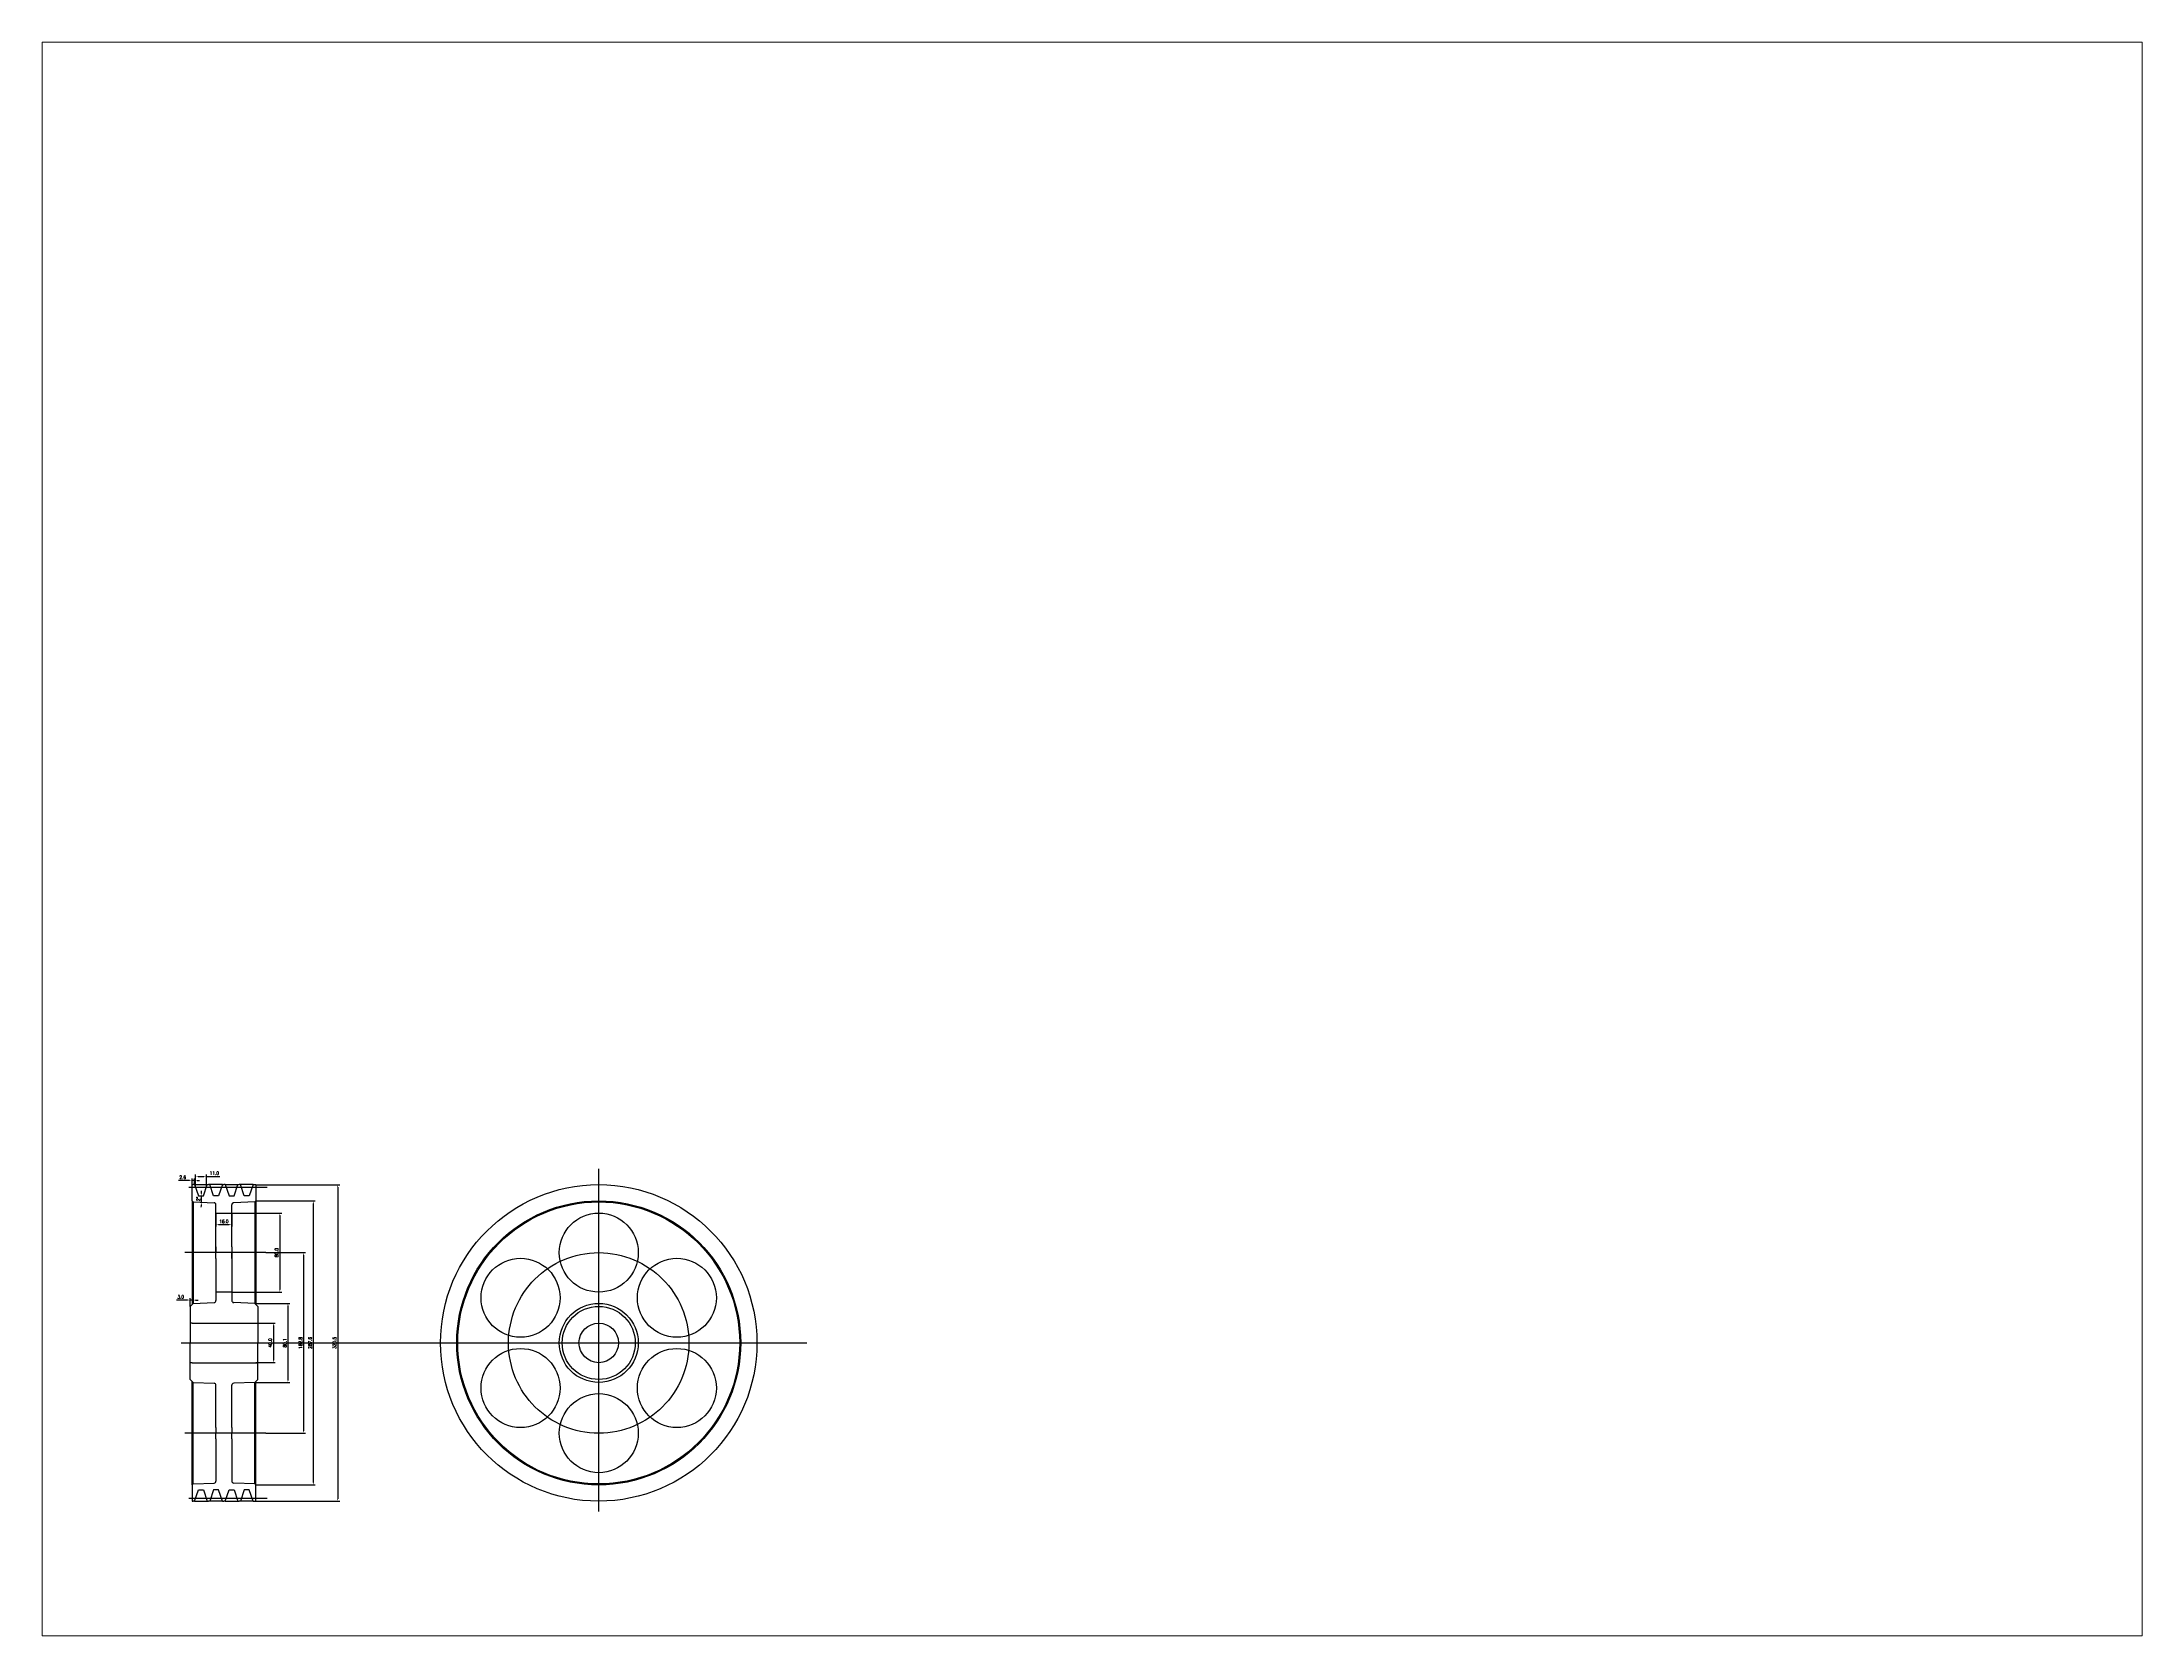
# Paper-space layout '布局1' of a CAD drawing. Header units: millimetres. Extents: x 26 to 231, y 20 to 176.
# The model-space entities are those that its viewports show. They can reach past a viewport. Long polylines and large blocks are cut down to what shows.
import ezdxf

# ---------------------------------------------------------------- set-up
doc = ezdxf.new("R2010")
doc.units = ezdxf.units.MM
doc.header["$LTSCALE"] = 15
doc.linetypes.add('CENTER', pattern=[2, 1.25, -0.25, 0.25, -0.25])
doc.linetypes.add('CENTER2', pattern=[1.125, 0.75, -0.125, 0.125, -0.125])
doc.layers.add('1轮廓实线层', color=7, linetype='Continuous', lineweight=30)
doc.styles.add('TH_GBDIM', font='romans.shx', dxfattribs={"width": 0.8, "bigfont": 'gbcbig.shx'})
doc.dimstyles.new('BS2024_1.0', dxfattribs={"dimtxt": 3.5, "dimasz": 2.5, "dimexe": 2, "dimexo": 0, "dimgap": 1.5, "dimtad": 1, "dimdec": 1, "dimzin": 0, "dimdsep": 46, "dimtxsty": 'TH_GBDIM', "dimcen": 2.5, "dimclrd": 130, "dimclre": 130, "dimclrt": 3, "dimadec": 0, "dimazin": 0, "dimtfac": 0.714286, "dimtdec": 1, "dimtmove": 0, "dimatfit": 3, "dimfxl": 1, "dimtzin": 0, "dimlwd": -1, "dimlwe": -1, "dimarcsym": 1})

# ---------------------------------------------------------------- blocks, each defined once
blk = doc.blocks.new('*U17')
at = {"layer": '1轮廓实线层'}
blk.add_circle((0, 0), 40, dxfattribs=at)
blk = doc.blocks.new('*U18')
at = {"layer": '1轮廓实线层', "color": 0, "linetype": 'ByBlock', "lineweight": -2, "transparency": 16777216}
blk.add_blockref('*U17', (425.4, 298.7), dxfattribs=at)
for p, rotation in [((346.2, 253), 59.99999999999999), ((504.5, 253), 300), ((346.2, 161.6), 120), ((504.5, 161.6), 240), ((425.4, 115.9), 180)]:
    blk.add_blockref('*U17', p, dxfattribs=dict(at, rotation=rotation))
blk = doc.blocks.new('*D19')
at = {"layer": '1轮廓实线层', "color": 130, "transparency": 16777216}
for p, q in [((53.7, 338.7), (104.4, 338.7)), ((102.4, 336.2), (102.4, 261.2)), ((53.7, 258.7), (104.4, 258.7))]:
    blk.add_line(p, q, dxfattribs=at)
for points in [[(101.9, 336.2), (102.8, 336.2), (102.4, 338.7)], [(101.9, 261.2), (102.8, 261.2), (102.4, 258.7)]]:
    blk.add_solid(points, dxfattribs=at)
at = {"layer": 'Defpoints', "color": 0, "transparency": 16777216}
for p in [(53.7, 338.7), (53.7, 258.7), (102.4, 258.7)]:
    blk.add_point(p, dxfattribs=at)
at = {"layer": '1轮廓实线层', "color": 3, "transparency": 16777216, "insert": (99.1, 298.7), "char_height": 3.5, "attachment_point": 5, "rotation": 90, "style": 'TH_GBDIM'}
blk.add_mtext('80.0', dxfattribs=at)
blk = doc.blocks.new('*D20')
at = {"layer": '1轮廓实线层', "color": 130, "transparency": 16777216}
for p, q in [((37.7, 338.7), (37.7, 325.1)), ((40.2, 327.1), (51.2, 327.1)), ((53.7, 338.7), (53.7, 325.1))]:
    blk.add_line(p, q, dxfattribs=at)
for points in [[(40.2, 327.5), (40.2, 326.7), (37.7, 327.1)], [(51.2, 327.5), (51.2, 326.7), (53.7, 327.1)]]:
    blk.add_solid(points, dxfattribs=at)
at = {"layer": 'Defpoints', "color": 0, "transparency": 16777216}
for p in [(37.7, 338.7), (53.7, 338.7), (53.7, 327.1)]:
    blk.add_point(p, dxfattribs=at)
at = {"layer": '1轮廓实线层', "color": 3, "transparency": 16777216, "insert": (45.7, 330.3), "char_height": 3.5, "attachment_point": 5, "style": 'TH_GBDIM'}
blk.add_mtext('16.0', dxfattribs=at)
blk = doc.blocks.new('*D21')
at = {"layer": '1轮廓实线层', "color": 130, "transparency": 16777216}
for p, q in [((17, 364.7), (17, 377.8)), ((19.5, 375.8), (25.5, 375.8)), ((28, 364.7), (28, 377.8)), ((28, 375.8), (41.7, 375.8))]:
    blk.add_line(p, q, dxfattribs=at)
for points in [[(19.5, 376.2), (19.5, 375.4), (17, 375.8)], [(25.5, 376.2), (25.5, 375.4), (28, 375.8)]]:
    blk.add_solid(points, dxfattribs=at)
at = {"layer": 'Defpoints', "color": 0, "transparency": 16777216}
for p in [(17, 364.7), (28, 375.8), (28, 364.7)]:
    blk.add_point(p, dxfattribs=at)
at = {"layer": '1轮廓实线层', "color": 3, "transparency": 16777216, "insert": (36.1, 379.1), "char_height": 3.5, "attachment_point": 5, "style": 'TH_GBDIM'}
blk.add_mtext('11.0', dxfattribs=at)
blk = doc.blocks.new('*D22')
at = {"layer": '1轮廓实线层', "color": 130, "transparency": 16777216}
for p, q in [((11, 371.7), (-0.4, 371.7)), ((13.5, 367.5), (13.5, 373.7)), ((16.1, 371.7), (13.5, 371.7)), ((16.1, 367.5), (16.1, 373.7)), ((18.6, 371.7), (21.1, 371.7))]:
    blk.add_line(p, q, dxfattribs=at)
for points in [[(11, 372.1), (11, 371.3), (13.5, 371.7)], [(18.6, 372.1), (18.6, 371.3), (16.1, 371.7)]]:
    blk.add_solid(points, dxfattribs=at)
at = {"layer": 'Defpoints', "color": 0, "transparency": 16777216}
for p in [(13.5, 371.7), (13.5, 367.5), (16.1, 367.5)]:
    blk.add_point(p, dxfattribs=at)
at = {"layer": '1轮廓实线层', "color": 3, "transparency": 16777216, "insert": (4, 375), "char_height": 3.5, "attachment_point": 5, "style": 'TH_GBDIM'}
blk.add_mtext('2.6', dxfattribs=at)
blk = doc.blocks.new('*D23')
at = {"layer": '1轮廓实线层', "color": 130, "transparency": 16777216}
for p, q in [((9, 250.6), (-2.4, 250.6)), ((11.5, 244.3), (11.5, 252.6)), ((14.5, 250.6), (11.5, 250.6)), ((14.5, 247.3), (14.5, 252.6)), ((17, 250.6), (19.5, 250.6))]:
    blk.add_line(p, q, dxfattribs=at)
for points in [[(9, 251.1), (9, 250.2), (11.5, 250.6)], [(17, 251.1), (17, 250.2), (14.5, 250.6)]]:
    blk.add_solid(points, dxfattribs=at)
at = {"layer": 'Defpoints', "color": 0, "transparency": 16777216}
for p in [(11.5, 250.6), (11.5, 244.3), (14.5, 247.3)]:
    blk.add_point(p, dxfattribs=at)
at = {"layer": '1轮廓实线层', "color": 3, "transparency": 16777216, "insert": (2, 253.9), "char_height": 3.5, "attachment_point": 5, "style": 'TH_GBDIM'}
blk.add_mtext('3.0', dxfattribs=at)
blk = doc.blocks.new('*D24')
at = {"layer": '1轮廓实线层', "color": 130, "transparency": 16777216}
for p, q in [((78, 227.3), (97.8, 227.3)), ((95.8, 224.8), (95.8, 189.8)), ((78, 187.3), (97.8, 187.3))]:
    blk.add_line(p, q, dxfattribs=at)
for points in [[(95.4, 224.8), (96.2, 224.8), (95.8, 227.3)], [(95.4, 189.8), (96.2, 189.8), (95.8, 187.3)]]:
    blk.add_solid(points, dxfattribs=at)
at = {"layer": 'Defpoints', "color": 0, "transparency": 16777216}
for p in [(78, 227.3), (78, 187.3), (95.8, 187.3)]:
    blk.add_point(p, dxfattribs=at)
at = {"layer": '1轮廓实线层', "color": 3, "transparency": 16777216, "insert": (92.5, 207.3), "char_height": 3.5, "attachment_point": 5, "rotation": 90, "style": 'TH_GBDIM'}
blk.add_mtext('40.0', dxfattribs=at)
blk = doc.blocks.new('*D25')
at = {"layer": '1轮廓实线层', "color": 130, "transparency": 16777216}
for p, q in [((77, 247.3), (112.6, 247.3)), ((110.6, 244.8), (110.6, 169.7)), ((77, 167.2), (112.6, 167.2))]:
    blk.add_line(p, q, dxfattribs=at)
for points in [[(110.2, 244.8), (111, 244.8), (110.6, 247.3)], [(110.2, 169.7), (111, 169.7), (110.6, 167.2)]]:
    blk.add_solid(points, dxfattribs=at)
at = {"layer": 'Defpoints', "color": 0, "transparency": 16777216}
for p in [(77, 247.3), (77, 167.2), (110.6, 167.2)]:
    blk.add_point(p, dxfattribs=at)
at = {"layer": '1轮廓实线层', "color": 3, "transparency": 16777216, "insert": (107.4, 207.3), "char_height": 3.5, "attachment_point": 5, "rotation": 90, "style": 'TH_GBDIM'}
blk.add_mtext('80.1', dxfattribs=at)
blk = doc.blocks.new('*D26')
at = {"layer": '1轮廓实线层', "color": 130, "transparency": 16777216}
for p, q in [((88.1, 298.7), (128.5, 298.7)), ((126.5, 296.2), (126.5, 118.4)), ((88.1, 115.9), (128.5, 115.9))]:
    blk.add_line(p, q, dxfattribs=at)
for points in [[(126.1, 296.2), (126.9, 296.2), (126.5, 298.7)], [(126.1, 118.4), (126.9, 118.4), (126.5, 115.9)]]:
    blk.add_solid(points, dxfattribs=at)
at = {"layer": 'Defpoints', "color": 0, "transparency": 16777216}
for p in [(88.1, 298.7), (88.1, 115.9), (126.5, 115.9)]:
    blk.add_point(p, dxfattribs=at)
at = {"layer": '1轮廓实线层', "color": 3, "transparency": 16777216, "insert": (123.3, 207.3), "char_height": 3.5, "attachment_point": 5, "rotation": 90, "style": 'TH_GBDIM'}
blk.add_mtext('182.8', dxfattribs=at)
blk = doc.blocks.new('*D27')
at = {"layer": '1轮廓实线层', "color": 130, "transparency": 16777216}
for p, q in [((78, 351.1), (138.2, 351.1)), ((136.2, 348.6), (136.2, 66)), ((78, 63.5), (138.2, 63.5))]:
    blk.add_line(p, q, dxfattribs=at)
for points in [[(135.8, 348.6), (136.7, 348.6), (136.2, 351.1)], [(135.8, 66), (136.7, 66), (136.2, 63.5)]]:
    blk.add_solid(points, dxfattribs=at)
at = {"layer": 'Defpoints', "color": 0, "transparency": 16777216}
for p in [(78, 351.1), (78, 63.5), (136.2, 63.5)]:
    blk.add_point(p, dxfattribs=at)
at = {"layer": '1轮廓实线层', "color": 3, "transparency": 16777216, "insert": (133, 207.3), "char_height": 3.5, "attachment_point": 5, "rotation": 90, "style": 'TH_GBDIM'}
blk.add_mtext('287.6', dxfattribs=at)
blk = doc.blocks.new('*D28')
at = {"layer": '1轮廓实线层', "color": 130, "transparency": 16777216}
for p, q in [((78, 367.5), (163, 367.5)), ((161, 365), (161, 49.5)), ((78, 47), (163, 47))]:
    blk.add_line(p, q, dxfattribs=at)
for points in [[(160.6, 365), (161.4, 365), (161, 367.5)], [(160.6, 49.5), (161.4, 49.5), (161, 47)]]:
    blk.add_solid(points, dxfattribs=at)
at = {"layer": 'Defpoints', "color": 0, "transparency": 16777216}
for p in [(78, 367.5), (78, 47), (161, 47)]:
    blk.add_point(p, dxfattribs=at)
at = {"layer": '1轮廓实线层', "color": 3, "transparency": 16777216, "insert": (157.8, 207.3), "char_height": 3.5, "attachment_point": 5, "rotation": 90, "style": 'TH_GBDIM'}
blk.add_mtext('320.5', dxfattribs=at)
blk = doc.blocks.new('*D29')
at = {"layer": '1轮廓实线层', "color": 130, "transparency": 16777216}
for start, end in [(355.915, 356.8122), (0.8972, 1.7944), (357.7094, 0)]:
    blk.add_arc((-136.5, 356.1), 159.7, start, end, dxfattribs=at)
for points in [[(22.4, 347.2), (23.3, 347.2), (23, 349.7)], [(23.5, 358.6), (22.7, 358.6), (23.1, 356.1)]]:
    blk.add_solid(points, dxfattribs=at)
at = {"layer": 'Defpoints', "color": 0, "transparency": 16777216}
for p in [(14.5, 350), (20, 356.1), (23.1, 351.8), (25.2, 356.1), (35.8, 349.2)]:
    blk.add_point(p, dxfattribs=at)
at = {"layer": '1轮廓实线层', "color": 3, "transparency": 16777216, "insert": (19.8, 353), "char_height": 3.5, "attachment_point": 5, "rotation": 88.8547, "style": 'TH_GBDIM'}
blk.add_mtext('2°', dxfattribs=at)

msp = doc.modelspace()

# ---------------------------------------------------------------- linework, layer by layer
at = {"layer": '1轮廓实线层', "linetype": 'CENTER'}
for p, q in [((425.39, 36.67), (425.39, 383.64)), ((88.13, 298.68), (6.31, 298.68)), ((2.55, 207.28), (112.49, 207.28)), ((112.49, 207.28), (636.31, 207.28)), ((88.13, 115.88), (6.31, 115.88))]:
    msp.add_line(p, q, dxfattribs=at)
at = {"layer": '1轮廓实线层', "linetype": 'CENTER2'}
for p, q in [((89.51, 364.74), (10.04, 364.74)), ((89.51, 49.83), (10.04, 49.83))]:
    msp.add_line(p, q, dxfattribs=at)
at = {"layer": '1轮廓实线层'}
for p, q in [((13.45, 351.08), (13.45, 367.53)), ((13.45, 367.53), (14.75, 367.53)), ((16.05, 367.53), (14.75, 367.53)), ((16.05, 367.53), (20.04, 356.08)), ((16.05, 367.53), (28.93, 367.53)), ((25.21, 356.08), (28.93, 367.53)), ((28.93, 367.53), (30.23, 367.53)), ((31.53, 367.53), (30.23, 367.53)), ((35.25, 356.08), (31.53, 367.53)), ((44.41, 367.53), (31.53, 367.53)), ((44.41, 367.53), (40.42, 356.08)), ((44.41, 367.53), (45.71, 367.53)), ((47.01, 367.53), (45.71, 367.53)), ((47.01, 367.53), (50.99, 356.08)), ((47.01, 367.53), (59.88, 367.53)), ((56.16, 356.08), (59.88, 367.53)), ((59.88, 367.53), (61.18, 367.53)), ((62.48, 367.53), (61.18, 367.53)), ((66.2, 356.08), (62.48, 367.53)), ((75.36, 367.53), (62.48, 367.53)), ((75.36, 367.53), (71.38, 356.08)), ((75.36, 367.53), (76.66, 367.53)), ((76.66, 367.53), (77.96, 367.53)), ((77.96, 367.53), (77.96, 351.08)), ((14.45, 350.04), (13.45, 351.08)), ((13.45, 351.08), (13.45, 246.28)), ((14.45, 350.04), (35.79, 349.19)), ((14.45, 350.04), (14.45, 247.32)), ((20.04, 356.08), (25.21, 356.08)), ((40.42, 356.08), (35.25, 356.08)), ((37.71, 304.57), (37.71, 347.19)), ((50.99, 356.08), (56.16, 356.08)), ((53.71, 304.57), (53.71, 347.19)), ((76.96, 350.04), (55.63, 349.19)), ((71.38, 356.08), (66.2, 356.08)), ((77.96, 351.08), (76.96, 350.04)), ((76.96, 350.04), (76.96, 247.32)), ((77.96, 351.08), (77.96, 246.28)), ((37.71, 298.68), (37.71, 338.68)), ((37.71, 338.68), (53.71, 338.68)), ((37.71, 304.57), (37.71, 298.68)), ((37.71, 292.8), (37.71, 298.68)), ((53.71, 304.57), (53.71, 298.68)), ((53.71, 292.8), (53.71, 298.68)), ((53.71, 298.68), (53.71, 258.68)), ((37.71, 292.8), (37.71, 250.18)), ((53.71, 292.8), (53.71, 250.18)), ((53.71, 258.68), (37.71, 258.68)), ((11.45, 244.28), (13.45, 246.28)), ((11.45, 244.28), (11.45, 207.28)), ((14.45, 247.32), (13.45, 246.28)), ((14.45, 247.32), (35.79, 248.18)), ((76.96, 247.32), (55.63, 248.18)), ((76.96, 247.32), (77.96, 246.28)), ((79.96, 244.28), (77.96, 246.28)), ((79.96, 244.28), (79.96, 207.28)), ((13.45, 227.28), (11.45, 227.28)), ((13.45, 227.28), (77.96, 227.28)), ((77.96, 227.28), (79.96, 227.28)), ((11.45, 207.28), (13.45, 207.28)), ((11.45, 170.28), (11.45, 207.28)), ((11.45, 207.28), (13.45, 207.28)), ((79.96, 170.28), (79.96, 207.28)), ((13.45, 187.28), (11.45, 187.28)), ((11.45, 170.28), (13.45, 168.28)), ((13.45, 187.28), (77.96, 187.28)), ((77.96, 187.28), (79.96, 187.28)), ((79.96, 170.28), (77.96, 168.28)), ((14.45, 167.24), (13.45, 168.28)), ((13.45, 63.48), (13.45, 168.28)), ((14.45, 167.24), (35.79, 166.39)), ((14.45, 64.52), (14.45, 167.24)), ((37.71, 121.77), (37.71, 164.39)), ((53.71, 121.77), (53.71, 164.39)), ((76.96, 167.24), (55.63, 166.39)), ((76.96, 167.24), (77.96, 168.28)), ((76.96, 64.52), (76.96, 167.24)), ((77.96, 63.48), (77.96, 168.28)), ((37.71, 121.77), (37.71, 115.88)), ((37.71, 110), (37.71, 115.88)), ((37.71, 110), (37.71, 67.38)), ((53.71, 121.77), (53.71, 115.88)), ((53.71, 110), (53.71, 115.88)), ((53.71, 110), (53.71, 67.38)), ((14.45, 64.52), (13.45, 63.48)), ((14.45, 64.52), (35.79, 65.38)), ((76.96, 64.52), (55.63, 65.38)), ((77.96, 63.48), (76.96, 64.52)), ((13.45, 63.48), (13.45, 47.03)), ((13.45, 47.03), (14.75, 47.03)), ((16.05, 47.03), (14.75, 47.03)), ((16.05, 47.03), (20.04, 58.48)), ((16.05, 47.03), (28.93, 47.03)), ((20.04, 58.48), (25.21, 58.48)), ((25.21, 58.48), (28.93, 47.03)), ((28.93, 47.03), (30.23, 47.03)), ((31.53, 47.03), (30.23, 47.03)), ((35.25, 58.48), (31.53, 47.03)), ((44.41, 47.03), (31.53, 47.03)), ((40.42, 58.48), (35.25, 58.48)), ((44.41, 47.03), (40.42, 58.48)), ((44.41, 47.03), (45.71, 47.03)), ((47.01, 47.03), (45.71, 47.03)), ((47.01, 47.03), (50.99, 58.48)), ((47.01, 47.03), (59.88, 47.03)), ((50.99, 58.48), (56.16, 58.48)), ((56.16, 58.48), (59.88, 47.03)), ((59.88, 47.03), (61.18, 47.03)), ((62.48, 47.03), (61.18, 47.03)), ((66.2, 58.48), (62.48, 47.03)), ((75.36, 47.03), (62.48, 47.03)), ((71.38, 58.48), (66.2, 58.48)), ((75.36, 47.03), (71.38, 58.48)), ((75.36, 47.03), (76.66, 47.03)), ((76.66, 47.03), (77.96, 47.03)), ((77.96, 47.03), (77.96, 63.48))]:
    msp.add_line(p, q, dxfattribs=at)
for radius in [160.25, 143.8, 142.76, 40, 37, 20]:
    msp.add_circle((425.39, 207.28), radius, dxfattribs=at)
at = {"layer": '1轮廓实线层', "linetype": 'CENTER'}
msp.add_circle((425.39, 207.28), 91.4, dxfattribs=at)
at = {"layer": '1轮廓实线层'}
for centre, start, end in [((35.71, 347.19), 0, 87.70939), ((55.71, 347.19), 92.29061, 180), ((35.71, 250.18), 272.29061, 0), ((55.71, 250.18), 180, 267.70939), ((35.71, 164.39), 0, 87.70939), ((55.71, 164.39), 92.29061, 180), ((35.71, 67.38), 272.29061, 0), ((55.71, 67.38), 180, 267.70939)]:
    msp.add_arc(centre, 2, start, end, dxfattribs=at)

# ---------------------------------------------------------------- block references
msp.add_blockref('*U18', (0, 0), dxfattribs=at)

# ---------------------------------------------------------------- dimensions: what is measured, and where the dimension line sits
for base, p1, p2, picture, middle in [((13.45, 371.73), (16.05, 367.53), (13.45, 367.53), '*D22', (4.02, 374.98)), ((28.02, 375.82), (17.02, 364.74), (28.02, 364.74), '*D21', (36.09, 379.07)), ((53.71, 327.07), (37.71, 338.68), (53.71, 338.68), '*D20', (45.71, 330.32)), ((11.45, 250.63), (14.45, 247.32), (11.45, 244.28), '*D23', (2.02, 253.88))]:
    dim = msp.add_linear_dim(base=base, p1=p1, p2=p2, dimstyle='BS2024_1.0', dxfattribs=at)
    dim.commit()
    dim.dimension.update_dxf_attribs({"geometry": picture, "text_midpoint": middle})
dim = msp.add_linear_dim(base=(161.02, 47.03), p1=(77.96, 367.53), p2=(77.96, 47.03), angle=90, dimstyle='BS2024_1.0', dxfattribs=at)
dim.commit()
dim.dimension.update_dxf_attribs({"geometry": '*D28', "text_midpoint": (161.02, 207.28), "dimtype": 160})
dim = msp.add_angular_dim_2l(base=(23.05, 351.83), line1=((20.04, 356.08), (25.21, 356.08)), line2=((14.45, 350.04), (35.79, 349.19)), dimstyle='BS2024_1.0', dxfattribs=at)
dim.commit()
dim.dimension.update_dxf_attribs({"geometry": '*D29', "text_midpoint": (19.83, 352.96)})
for base, p1, p2, angle, picture, middle in [((136.24, 63.48), (77.96, 351.08), (77.96, 63.48), 90, '*D27', (132.99, 207.28)), ((102.35, 258.68), (53.71, 338.68), (53.71, 258.68), 90, '*D19', (99.1, 298.68)), ((126.51, 115.88), (88.13, 298.68), (88.13, 115.88), 270, '*D26', (123.26, 207.28)), ((110.63, 167.24), (76.96, 247.32), (76.96, 167.24), 90, '*D25', (107.38, 207.28)), ((95.79, 187.28), (77.96, 227.28), (77.96, 187.28), 90, '*D24', (92.54, 207.28))]:
    dim = msp.add_linear_dim(base=base, p1=p1, p2=p2, angle=angle, dimstyle='BS2024_1.0', dxfattribs=at)
    dim.commit()
    dim.dimension.update_dxf_attribs({"geometry": picture, "text_midpoint": middle})

psp = doc.layouts.new('布局1')

# ---------------------------------------------------------------- viewports
at = {"layer": '0'}
psp.add_viewport(center=(128.5, 97.5), size=(205.6, 156), view_center_point=(925, 717.5), view_height=1613.9009, dxfattribs=at)

doc.saveas('drawing.dxf')
